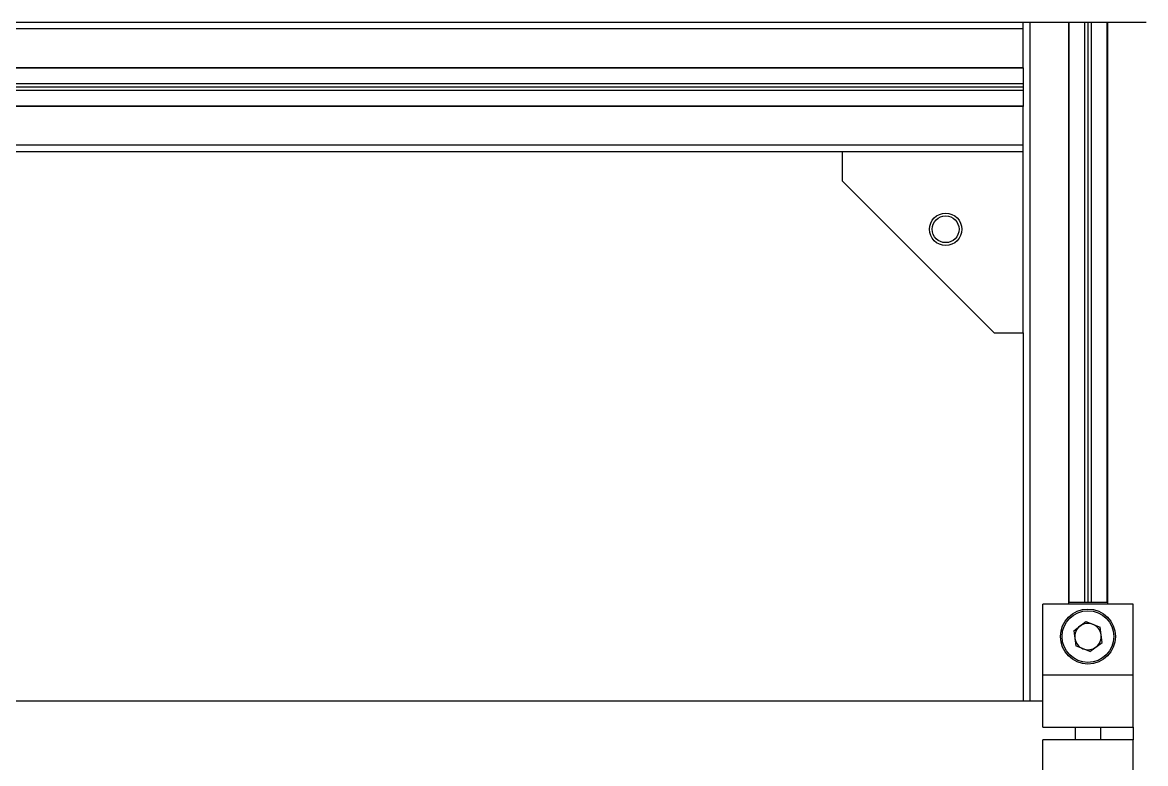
# Model space of a CAD drawing. Header units: millimetres. Extents: x -190 to 12889, y -227 to 3957.
# Drawn here: x 3472.3 to 3645.9, y 2066.9 to 2181.6 of the extents above; entities that cross this region are included whole.
import ezdxf

# ---------------------------------------------------------------- set-up
doc = ezdxf.new("R2010")
doc.units = ezdxf.units.MM
doc.header["$LTSCALE"] = 0.7
doc.layers.get('0').update_dxf_attribs({"color": 255})

msp = doc.modelspace()

# ---------------------------------------------------------------- linework, layer by layer
at = {"color": 7, "linetype": 'Continuous', "lineweight": 25}
for p, q in [((3626.9683, 2181.5755), (3226.9683, 2181.5755)), ((3626.9683, 2180.5755), (3226.9683, 2180.5755)), ((3626.9683, 2180.5755), (3626.9683, 2181.5755)), ((3627.9683, 2181.5755), (3626.9683, 2181.5755)), ((3626.9683, 2174.5755), (3626.9683, 2180.5755)), ((3633.9683, 2181.5755), (3627.9683, 2181.5755)), ((3633.9683, 2181.5755), (3633.9683, 2091.5755)), ((3634.029, 2181.5755), (3633.9683, 2181.5755)), ((3634.029, 2181.5755), (3634.029, 2091.8255)), ((3636.4487, 2181.5755), (3634.029, 2181.5755)), ((3636.4487, 2181.5755), (3636.4487, 2091.8255)), ((3636.9683, 2181.5755), (3636.4487, 2181.5755)), ((3636.9683, 2181.5755), (3636.9683, 2091.8255)), ((3637.488, 2181.5755), (3636.9683, 2181.5755)), ((3637.488, 2181.5755), (3637.488, 2091.8255)), ((3639.9077, 2181.5755), (3637.488, 2181.5755)), ((3639.9077, 2181.5755), (3639.9077, 2091.8255)), ((3639.9683, 2181.5755), (3639.9077, 2181.5755)), ((3645.9683, 2181.5755), (3639.9683, 2181.5755)), ((3639.9683, 2181.5755), (3639.9683, 2091.5755)), ((3626.9683, 2174.5755), (3226.9683, 2174.5755)), ((3626.9683, 2174.5148), (3226.9683, 2174.5148)), ((3626.9683, 2174.5755), (3626.9683, 2168.5755)), ((3626.9683, 2172.0951), (3226.9683, 2172.0951)), ((3626.9683, 2171.5755), (3226.9683, 2171.5755)), ((3626.9683, 2171.0558), (3226.9683, 2171.0558)), ((3626.9683, 2168.6361), (3226.9683, 2168.6361)), ((3626.9683, 2168.5755), (3226.9683, 2168.5755)), ((3626.9683, 2162.5755), (3626.9683, 2168.5755)), ((3626.9683, 2162.5755), (3226.9683, 2162.5755)), ((3598.9683, 2161.5755), (3254.9683, 2161.5755)), ((3598.9683, 2161.5755), (3598.9683, 2157.0755)), ((3626.9683, 2161.5755), (3598.9683, 2161.5755)), ((3626.9683, 2161.5755), (3626.9683, 2162.5755)), ((3626.9683, 2133.5755), (3626.9683, 2161.5755)), ((3598.9683, 2157.0755), (3622.4683, 2133.5755)), ((3622.4683, 2133.5755), (3626.9683, 2133.5755)), ((3626.9683, 2133.5755), (3626.9683, 2076.5755)), ((3643.9683, 2091.5755), (3629.9683, 2091.5755)), ((3629.9683, 2080.5755), (3629.9683, 2091.5755)), ((3639.9683, 2091.8255), (3633.9683, 2091.8255)), ((3643.9683, 2080.5755), (3643.9683, 2091.5755)), ((3634.7887, 2087.4749), (3636.6575, 2088.9128)), ((3636.6575, 2088.9128), (3638.8371, 2088.0133)), ((3634.7887, 2087.4749), (3635.0996, 2085.1376)), ((3639.1479, 2085.676), (3638.8371, 2088.0133)), ((3637.2792, 2084.2381), (3635.0996, 2085.1376)), ((3637.2792, 2084.2381), (3639.1479, 2085.676)), ((3643.9683, 2080.5755), (3629.9683, 2080.5755)), ((3629.9683, 2072.5755), (3629.9683, 2080.5755)), ((3643.9683, 2072.5755), (3643.9683, 2080.5755)), ((3629.9683, 2076.5755), (3223.9683, 2076.5755)), ((3629.9683, 2072.5755), (3643.9683, 2072.5755)), ((3634.9683, 2072.5755), (3634.9683, 2070.5755)), ((3638.9683, 2070.5755), (3638.9683, 2072.5755)), ((3643.9683, 2072.5755), (3643.9683, 2070.5755)), ((3643.9683, 2070.5755), (3629.9683, 2070.5755)), ((3629.9683, 2060.5755), (3629.9683, 2070.5755)), ((3643.9683, 2060.5755), (3643.9683, 2070.5755))]:
    msp.add_line(p, q, dxfattribs=at)
at = {"color": 8, "linetype": 'Continuous', "lineweight": 25}
msp.add_line((3627.9683, 2181.5755), (3627.9683, 2076.5755), dxfattribs=at)
at = {"color": 7, "linetype": 'Continuous', "lineweight": 25}
for centre, radius in [((3614.9683, 2149.5755), 2.5), ((3614.9683, 2149.5755), 2.067), ((3636.9683, 2086.5755), 4.25), ((3636.9683, 2086.5755), 4)]:
    msp.add_circle(centre, radius, dxfattribs=at)
for start, end in [(67.575093, 127.575093), (7.575093, 67.575093), (127.575093, 187.575093), (307.575093, 7.575093), (187.575093, 247.575093), (247.575093, 307.575093)]:
    msp.add_arc((3636.9683, 2086.5755), 2.042, start, end, dxfattribs=at)

doc.saveas('drawing.dxf')
